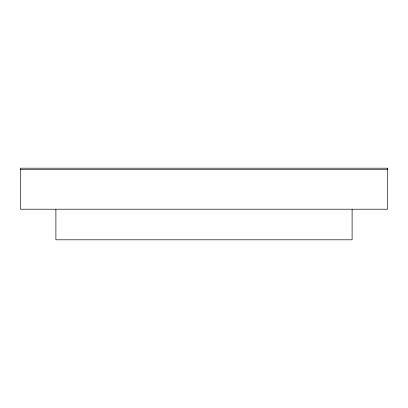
<?xml version="1.0" encoding="UTF-8"?>
<svg xmlns="http://www.w3.org/2000/svg" width="408" height="408" viewBox="0 0 408 408"><rect width="100%" height="100%" fill="white"/><g stroke="black" fill="none" stroke-linecap="round" stroke-linejoin="round"><path stroke-width="0.61" d="M20.4 169.422L387.6 169.422M352.104 209.284L352.104 239.802L55.896 239.802L55.896 209.284M387.6 168.198L20.4 168.198L20.4 209.202L387.6 209.202L387.6 168.198"/></g></svg>
